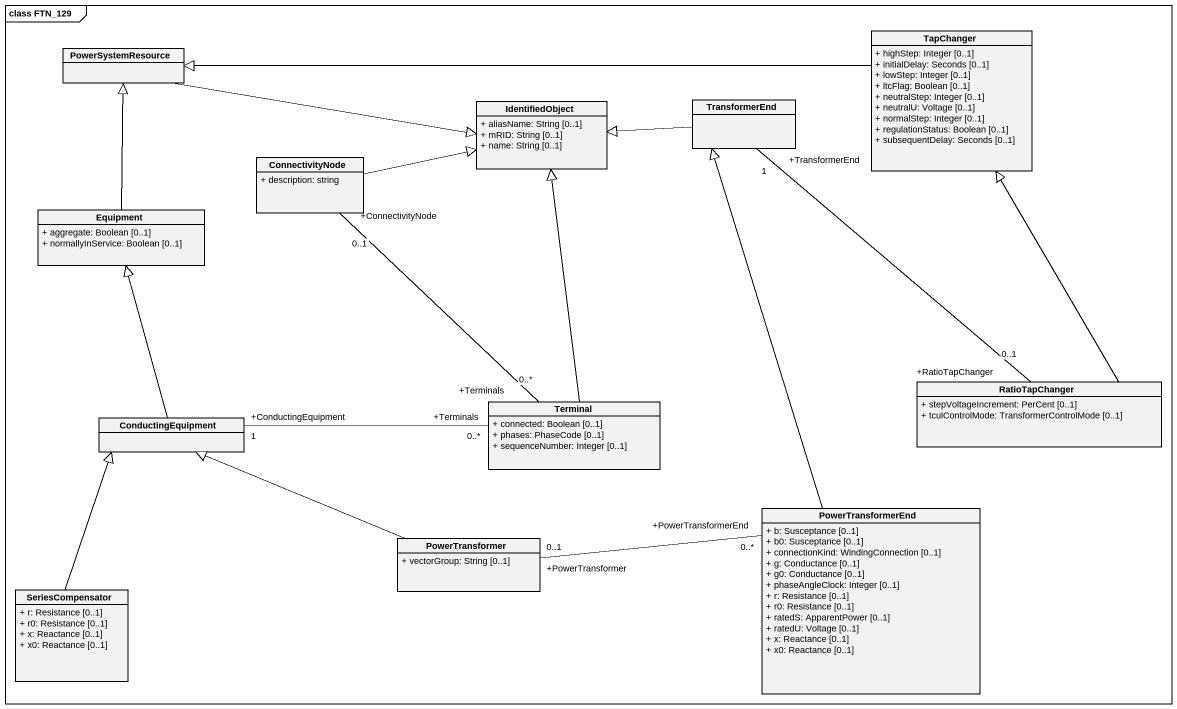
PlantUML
@startuml
mainframe class FTN_129
hide circle
hide empty members
skinparam classAttributeIconSize 0
class PowerSystemResource
class TapChanger {
  + highStep: Integer [0..1]
  + initialDelay: Seconds [0..1]
  + lowStep: Integer [0..1]
  + ltcFlag: Boolean [0..1]
  + neutralStep: Integer [0..1]
  + neutralU: Voltage [0..1]
  + normalStep: Integer [0..1]
  + regulationStatus: Boolean [0..1]
  + subsequentDelay: Seconds [0..1]
}
class IdentifiedObject {
  + aliasName: String [0..1]
  + mRID: String [0..1]
  + name: String [0..1]
}
class TransformerEnd
class ConnectivityNode {
  + description: string
}
class Equipment {
  + aggregate: Boolean [0..1]
  + normallyInService: Boolean [0..1]
}
class RatioTapChanger {
  + stepVoltageIncrement: PerCent [0..1]
  + tculControlMode: TransformerControlMode [0..1]
}
class ConductingEquipment
class Terminal {
  + connected: Boolean [0..1]
  + phases: PhaseCode [0..1]
  + sequenceNumber: Integer [0..1]
}
class PowerTransformerEnd {
  + b: Susceptance [0..1]
  + b0: Susceptance [0..1]
  + connectionKind: WindingConnection [0..1]
  + g: Conductance [0..1]
  + g0: Conductance [0..1]
  + phaseAngleClock: Integer [0..1]
  + r: Resistance [0..1]
  + r0: Resistance [0..1]
  + ratedS: ApparentPower [0..1]
  + ratedU: Voltage [0..1]
  + x: Reactance [0..1]
  + x0: Reactance [0..1]
}
class PowerTransformer {
  + vectorGroup: String [0..1]
}
class SeriesCompensator {
  + r: Resistance [0..1]
  + r0: Resistance [0..1]
  + x: Reactance [0..1]
  + x0: Reactance [0..1]
}
PowerSystemResource -right-|> IdentifiedObject
TapChanger -left-|> PowerSystemResource
TransformerEnd -left-|> IdentifiedObject
TransformerEnd "+TransformerEnd\n1" -- "+RatioTapChanger\n0..1" RatioTapChanger
ConnectivityNode -right-|> IdentifiedObject
Equipment -up-|> PowerSystemResource
RatioTapChanger -up-|> TapChanger
ConductingEquipment -up-|> Equipment
Terminal -up-|> IdentifiedObject
Terminal "+Terminals\n0..*" -up- "+ConnectivityNode\n0..1" ConnectivityNode
Terminal "+Terminals\n0..*" -left- "+ConductingEquipment\n1" ConductingEquipment
PowerTransformerEnd -up-|> TransformerEnd
PowerTransformer -left-|> ConductingEquipment
PowerTransformer "+PowerTransformer\n0..1" -right- "+PowerTransformerEnd\n0..*" PowerTransformerEnd
SeriesCompensator -up-|> ConductingEquipment
@enduml
